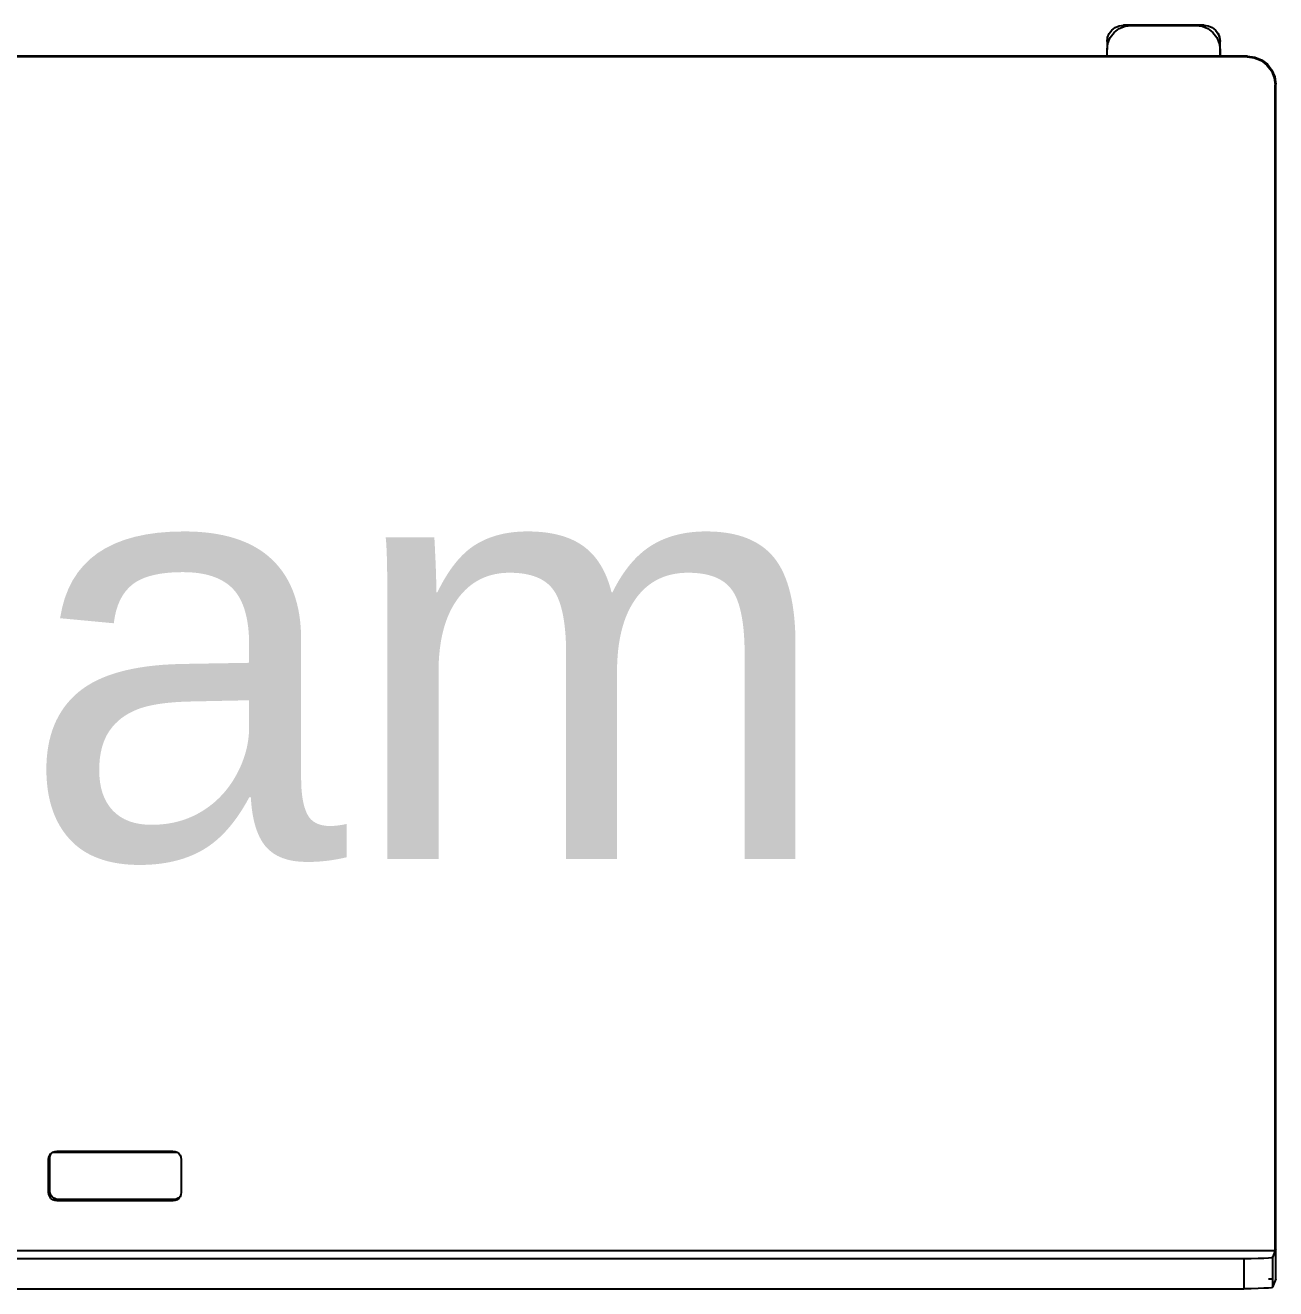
# Model space of a CAD drawing. Header units: metres. Extents: x -4.2 to 4.2, y -5.7 to 5.7.
# Drawn here: x -1.013 to -0.416, y -1.129 to -0.526 of the extents above; entities that cross this region are included whole.
import ezdxf

# ---------------------------------------------------------------- set-up
doc = ezdxf.new("R2010")
doc.units = ezdxf.units.M

msp = doc.modelspace()

# ---------------------------------------------------------------- linework, layer by layer
for p, q in [((-0.49582, -0.53172), (-0.49505, -0.52986)), ((-0.49505, -0.52986), (-0.49382, -0.52826)), ((-0.49453, -0.53178), (-0.4927, -0.52939)), ((-0.49382, -0.52826), (-0.4938, -0.52824)), ((-0.4938, -0.52824), (-0.49376, -0.52819)), ((-0.49376, -0.52819), (-0.49223, -0.52703)), ((-0.4927, -0.52939), (-0.4903, -0.52755)), ((-0.49223, -0.52703), (-0.49216, -0.52696)), ((-0.49216, -0.52696), (-0.49037, -0.52626)), ((-0.49037, -0.52626), (-0.48837, -0.526)), ((-0.49037, -0.52626), (-0.4903, -0.52619)), ((-0.4903, -0.52619), (-0.48831, -0.52593)), ((-0.4903, -0.52755), (-0.48751, -0.52639)), ((-0.48837, -0.526), (-0.48831, -0.52593)), ((-0.48452, -0.526), (-0.48837, -0.526)), ((-0.48445, -0.52593), (-0.48831, -0.52593)), ((-0.48751, -0.52639), (-0.48452, -0.526)), ((-0.48452, -0.526), (-0.48445, -0.52593)), ((-0.48452, -0.526), (-0.45367, -0.526)), ((-0.45361, -0.52593), (-0.48445, -0.52593)), ((-0.45367, -0.526), (-0.45361, -0.52593)), ((-0.45367, -0.526), (-0.45068, -0.52639)), ((-0.44981, -0.526), (-0.45367, -0.526)), ((-0.44975, -0.52593), (-0.45361, -0.52593)), ((-0.45068, -0.52639), (-0.44789, -0.52755)), ((-0.44981, -0.526), (-0.44975, -0.52593)), ((-0.44981, -0.526), (-0.44782, -0.52626)), ((-0.44975, -0.52593), (-0.44776, -0.52619)), ((-0.44789, -0.52755), (-0.44549, -0.52939)), ((-0.44782, -0.52626), (-0.44596, -0.52703)), ((-0.44776, -0.52619), (-0.4459, -0.52696)), ((-0.44596, -0.52703), (-0.44436, -0.52826)), ((-0.4459, -0.52696), (-0.4443, -0.52819)), ((-0.44549, -0.52939), (-0.44365, -0.53178)), ((-0.44436, -0.52826), (-0.44314, -0.52986)), ((-0.4443, -0.52819), (-0.44308, -0.52978)), ((-0.44314, -0.52986), (-0.44237, -0.53172)), ((-0.44308, -0.52978), (-0.44231, -0.53164)), ((-0.49608, -0.53371), (-0.49582, -0.53172)), ((-0.49608, -0.53371), (-0.49608, -0.53757)), ((-0.49608, -0.53757), (-0.49569, -0.53457)), ((-0.49569, -0.53457), (-0.49453, -0.53178)), ((-0.44365, -0.53178), (-0.4425, -0.53457)), ((-0.4425, -0.53457), (-0.4421, -0.53757)), ((-0.44237, -0.53172), (-0.4421, -0.53371)), ((-0.44231, -0.53164), (-0.44204, -0.53364)), ((-0.4421, -0.53371), (-0.44204, -0.53364)), ((-0.4421, -0.53704), (-0.4421, -0.53371)), ((-0.44204, -0.53749), (-0.44204, -0.53364)), ((-0.42924, -0.54098), (-1.51073, -0.54098)), ((-0.49608, -0.54064), (-1.37794, -0.54064)), ((-0.49608, -0.54064), (-0.49608, -0.53757)), ((-0.4421, -0.54064), (-0.49608, -0.54064)), ((-0.44204, -0.53749), (-0.4421, -0.53704)), ((-0.4421, -0.53757), (-0.4421, -0.53704)), ((-0.4421, -0.53757), (-0.44204, -0.53749)), ((-0.4421, -0.53757), (-0.4421, -0.54064)), ((-0.44204, -0.54064), (-0.4421, -0.54064)), ((-0.44204, -0.54064), (-0.44204, -0.53749)), ((-0.42898, -0.54064), (-0.44204, -0.54064)), ((-0.42924, -0.54098), (-0.42898, -0.54064)), ((-0.42924, -0.54098), (-0.42576, -0.54144)), ((-0.42898, -0.54064), (-0.42549, -0.5411)), ((-0.42576, -0.54144), (-0.42251, -0.54278)), ((-0.42549, -0.5411), (-0.42225, -0.54245)), ((-0.42251, -0.54278), (-0.41973, -0.54492)), ((-0.42225, -0.54245), (-0.41946, -0.54458)), ((-0.41973, -0.54492), (-0.41759, -0.54771)), ((-0.41946, -0.54458), (-0.41733, -0.54737)), ((-0.41759, -0.54771), (-0.41624, -0.55096)), ((-0.41733, -0.54737), (-0.41598, -0.55061)), ((-0.41624, -0.55096), (-0.41578, -0.55444)), ((-0.41598, -0.55061), (-0.41552, -0.5541)), ((-0.41579, -1.11033), (-0.41578, -0.55444)), ((-0.41578, -0.55444), (-0.41552, -0.5541)), ((-0.41552, -1.11033), (-0.41552, -0.5541)), ((-1.00166, -1.06748), (-1.00152, -1.06645)), ((-1.00166, -1.06748), (-1.00103, -1.06681)), ((-1.00166, -1.08331), (-1.00166, -1.06748)), ((-1.00152, -1.06645), (-1.00113, -1.0655)), ((-1.00113, -1.0655), (-1.0005, -1.06468)), ((-1.00103, -1.06681), (-1.0009, -1.06579)), ((-1.00103, -1.08264), (-1.00103, -1.06681)), ((-1.0009, -1.06579), (-1.0005, -1.06483)), ((-1.0005, -1.06483), (-1.00022, -1.06447)), ((-1.0005, -1.06468), (-1.00022, -1.06447)), ((-1.00022, -1.06447), (-0.99996, -1.06426)), ((-0.99996, -1.06426), (-0.99968, -1.06406)), ((-0.94003, -1.06426), (-0.99996, -1.06426)), ((-0.99968, -1.06406), (-0.99873, -1.06366)), ((-0.99873, -1.06366), (-0.99771, -1.06352)), ((-0.99771, -1.06352), (-0.94228, -1.06352)), ((-0.94228, -1.06352), (-0.94126, -1.06366)), ((-0.94126, -1.06366), (-0.94031, -1.06406)), ((-0.94031, -1.06406), (-0.94003, -1.06426)), ((-0.94003, -1.06426), (-0.93949, -1.06468)), ((-0.93949, -1.06468), (-0.93886, -1.0655)), ((-0.93886, -1.0655), (-0.93846, -1.06646)), ((-0.93846, -1.06646), (-0.93833, -1.06748)), ((-0.93833, -1.06748), (-0.93833, -1.08332)), ((-1.00166, -1.08331), (-1.00103, -1.08264)), ((-1.00152, -1.08434), (-1.00166, -1.08331)), ((-1.00113, -1.08529), (-1.00152, -1.08434)), ((-1.0005, -1.08611), (-1.00113, -1.08529)), ((-1.0009, -1.08366), (-1.00103, -1.08264)), ((-1.0005, -1.08461), (-1.0009, -1.08366)), ((-0.99987, -1.08543), (-1.0005, -1.08461)), ((-0.99906, -1.08606), (-0.99987, -1.08543)), ((-0.93906, -1.08556), (-0.93971, -1.08606)), ((-0.93906, -1.08556), (-0.93948, -1.08611)), ((-0.93886, -1.0853), (-0.93906, -1.08556)), ((-0.93846, -1.08434), (-0.93886, -1.0853)), ((-0.93833, -1.08332), (-0.93846, -1.08434)), ((-0.99968, -1.08674), (-1.0005, -1.08611)), ((-0.99872, -1.08713), (-0.99968, -1.08674)), ((-0.9981, -1.08646), (-0.99906, -1.08606)), ((-0.9977, -1.08727), (-0.99872, -1.08713)), ((-0.99708, -1.08659), (-0.9981, -1.08646)), ((-0.9977, -1.08727), (-0.99708, -1.08659)), ((-0.94228, -1.08727), (-0.9977, -1.08727)), ((-0.94169, -1.08659), (-0.99708, -1.08659)), ((-0.94228, -1.08727), (-0.94169, -1.08659)), ((-0.94125, -1.08713), (-0.94228, -1.08727)), ((-0.94067, -1.08646), (-0.94169, -1.08659)), ((-0.9403, -1.08674), (-0.94125, -1.08713)), ((-0.93971, -1.08606), (-0.94067, -1.08646)), ((-0.93948, -1.08611), (-0.9403, -1.08674)), ((-1.5242, -1.11103), (-0.41579, -1.11103)), ((-0.43076, -1.11496), (-1.51609, -1.11496)), ((-0.42726, -1.11493), (-0.43076, -1.11496)), ((-0.43076, -1.11496), (-0.43076, -1.12926)), ((-0.42398, -1.11487), (-0.42726, -1.11493)), ((-0.42114, -1.11476), (-0.42398, -1.11487)), ((-0.41894, -1.11463), (-0.42114, -1.11476)), ((-0.41753, -1.11447), (-0.41894, -1.11463)), ((-0.41701, -1.1143), (-0.41753, -1.11447)), ((-0.41579, -1.11103), (-0.41701, -1.1143)), ((-0.41701, -1.1143), (-0.41701, -1.12859)), ((-0.41579, -1.11033), (-0.41552, -1.11033)), ((-0.41552, -1.11033), (-0.41579, -1.11103)), ((-0.41579, -1.11103), (-0.41579, -1.11033)), ((-0.41552, -1.12457), (-0.41552, -1.11033)), ((-0.41894, -1.12457), (-0.41753, -1.12457)), ((-0.41552, -1.12457), (-0.41701, -1.12859)), ((-1.51609, -1.12926), (-0.43076, -1.12926)), ((-0.42726, -1.12924), (-0.43076, -1.12926)), ((-0.42398, -1.12917), (-0.42726, -1.12924)), ((-0.42114, -1.12906), (-0.42398, -1.12917)), ((-0.41894, -1.12893), (-0.42114, -1.12906)), ((-0.41753, -1.12876), (-0.41894, -1.12893)), ((-0.41701, -1.12859), (-0.41753, -1.12876))]:
    msp.add_line(p, q)

# ---------------------------------------------------------------- texts
at = {"insert": (-0.9834, -0.82547), "char_height": 0.2, "width": 0.9994, "attachment_point": 5}
msp.add_mtext('{\\fArial|b0|i0|c0|p34;Wiam}', dxfattribs=at)

doc.saveas('drawing.dxf')
